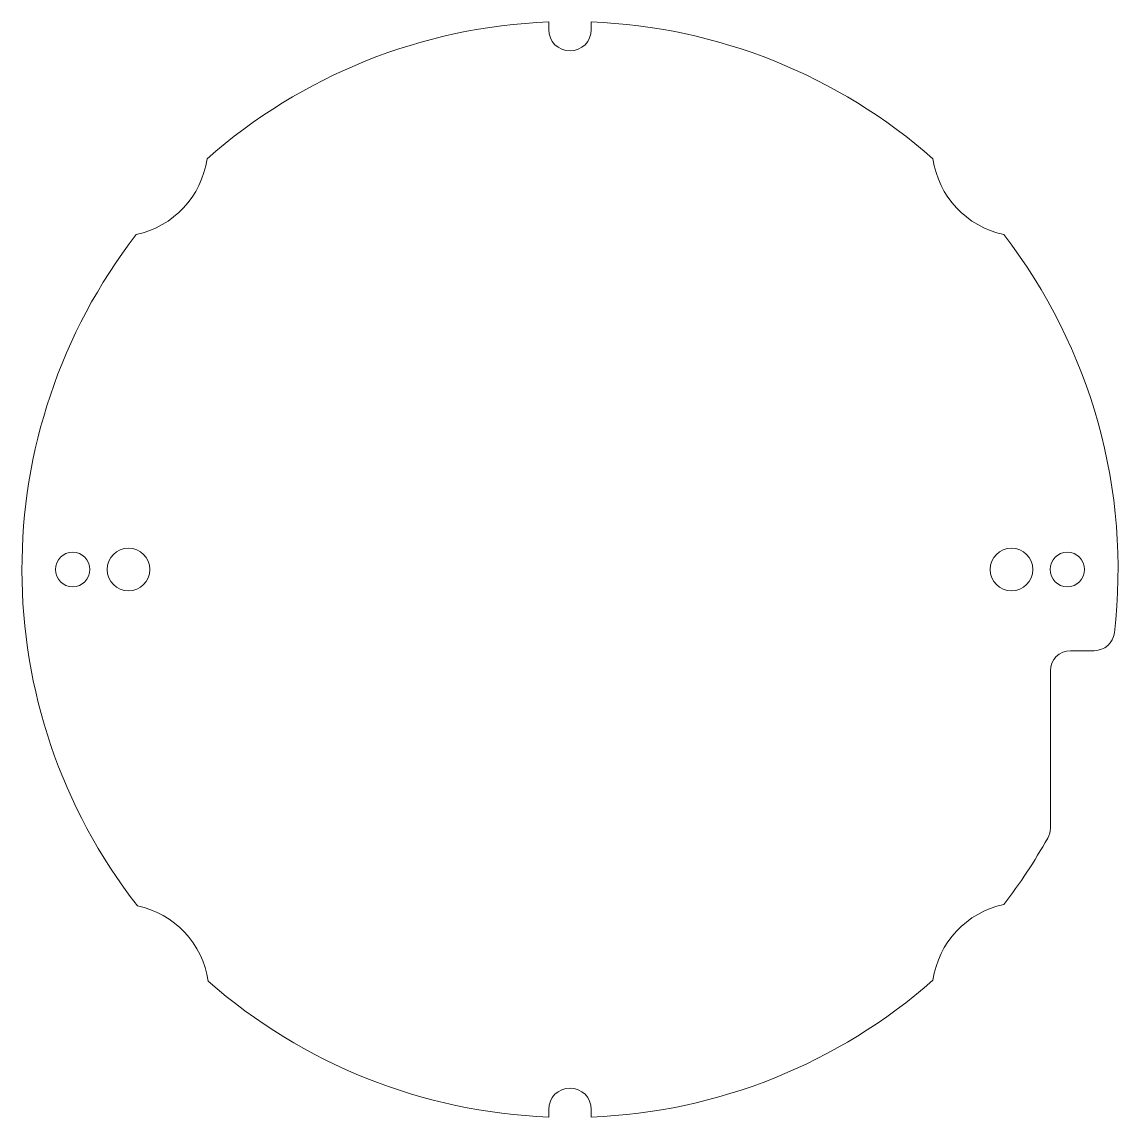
# Model space of a CAD drawing. Header units: millimetres. Extents: x -27 to 27, y -27 to 27.
import ezdxf

# ---------------------------------------------------------------- set-up
doc = ezdxf.new("R2010")
doc.units = ezdxf.units.MM

msp = doc.modelspace()

# ---------------------------------------------------------------- linework, layer by layer
at = {"color": 7, "linetype": 'Continuous', "lineweight": 15}
for p, q in [((-1.05, 26.98), (-1.05, 26.6)), ((1.05, 26.6), (1.05, 26.98)), ((25.826, -4), (24.664, -4)), ((23.664, -5), (23.664, -12.741)), ((-1.05, -26.6), (-1.05, -26.98)), ((1.05, -26.98), (1.05, -26.6))]:
    msp.add_line(p, q, dxfattribs=at)
for centre, radius in [((-24.5, 0), 0.85), ((-21.75, 0), 1.05), ((21.75, 0), 1.05), ((24.5, 0), 0.85)]:
    msp.add_circle(centre, radius, dxfattribs=at)
for centre, radius, start, end in [((0, 0), 27, 92.2287, 131.4755), ((0, 26.6), 1.05, 180, 0), ((0, 0), 27, 48.5245, 87.7713), ((-22.286, 20.861), 4.449, 281.945, 351.8383), ((22.286, 20.861), 4.449, 188.1617, 258.055), ((0, 0), 27, 142.3079, 217.8703), ((0, 0), 27, 353.3742, 37.6921), ((25.826, -3), 1, 270, 353.3742), ((24.664, -5), 1, 90, 180), ((22.664, -12.741), 1, 330.6573, 0), ((0, 0), 27, 322.3079, 330.6573), ((-22.221, -20.93), 4.449, 8.3399, 78.2332), ((22.286, -20.861), 4.449, 101.945, 171.8383), ((0, 0), 27, 228.7028, 267.7713), ((0, 0), 27, 272.2287, 311.4755), ((0, -26.6), 1.05, 0, 180)]:
    msp.add_arc(centre, radius, start, end, dxfattribs=at)

doc.saveas('drawing.dxf')
